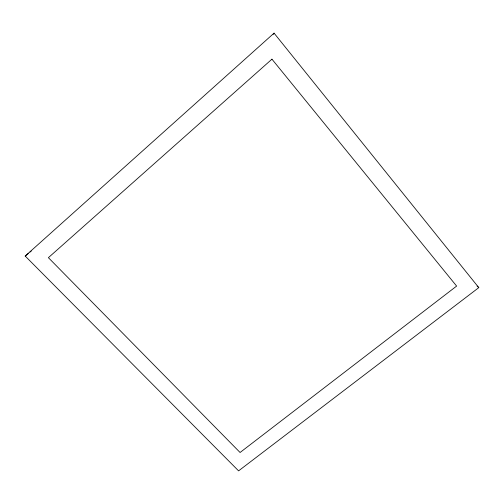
<?xml version="1.0" encoding="UTF-8"?>
<svg xmlns="http://www.w3.org/2000/svg" width="504" height="504" viewBox="0 0 504 504"><rect width="100%" height="100%" fill="white"/><g stroke="black" fill="none" stroke-linecap="round" stroke-linejoin="round"><path stroke-width="0.76" d="M273.162 34.404L274.056 33.138L478.8 287.627L238.581 470.862L25.2 256.057L274.056 33.138M25.2 256.057L28.211 253.575M30.02 252.082L31.229 251.093M477.067 286.064L478.8 287.627M271.946 59.17L48.397 257.676L240.074 452.491L456.624 286.083L271.946 59.17"/></g></svg>
